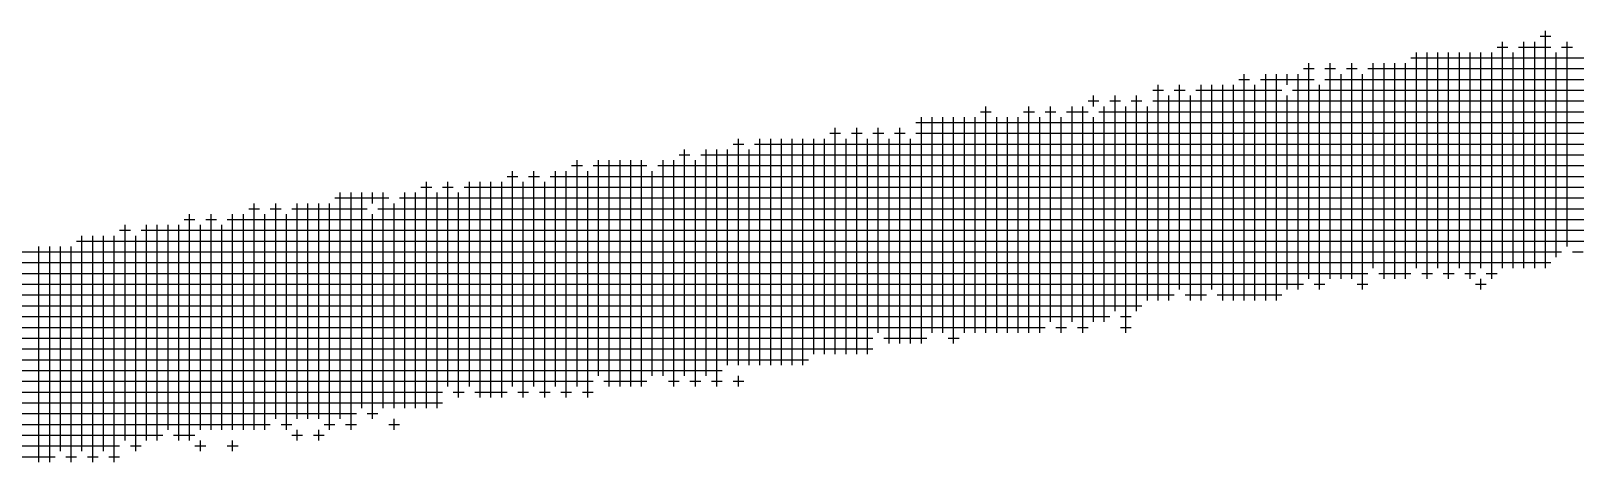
# Model space of a CAD drawing. Header units: feet. Extents: x 0 to 708085, y 0 to 237600.
# Drawn here: x 584218 to 584760, y 11140 to 11291 of the extents above; entities that cross this region are included whole.
import ezdxf

# ---------------------------------------------------------------- set-up
doc = ezdxf.new("R2010")
doc.units = ezdxf.units.FT
doc.header["$LTSCALE"] = 2200
doc.header["$MEASUREMENT"] = 0
doc.layers.add('CX-MISC', color=2, linetype='CONTINUOUS')

msp = doc.modelspace()

# ---------------------------------------------------------------- linework, layer by layer
at = {"layer": 'CX-MISC'}
for p, q in [((584748.01, 11289.19, 9817.04), (584751.79, 11289.19, 9817.04)), ((584749.9, 11207.92, 9817.04), (584749.9, 11291.08, 9817.04)), ((584704.54, 11207.92, 9817.04), (584704.54, 11283.52, 9817.04)), ((584708.32, 11204.14, 9817.04), (584708.32, 11283.52, 9817.04)), ((584712.1, 11207.92, 9817.04), (584712.1, 11283.52, 9817.04)), ((584715.88, 11204.14, 9817.04), (584715.88, 11283.52, 9817.04)), ((584719.66, 11207.92, 9817.04), (584719.66, 11283.52, 9817.04)), ((584723.44, 11204.14, 9817.04), (584723.44, 11283.52, 9817.04)), ((584727.22, 11207.92, 9817.04), (584727.22, 11283.52, 9817.04)), ((584731, 11204.14, 9817.04), (584731, 11283.52, 9817.04)), ((584732.89, 11285.41, 9817.04), (584736.67, 11285.41, 9817.04)), ((584734.78, 11207.92, 9817.04), (584734.78, 11287.3, 9817.04)), ((584738.56, 11207.92, 9817.04), (584738.56, 11283.52, 9817.04)), ((584740.45, 11285.41, 9817.04), (584751.79, 11285.41, 9817.04)), ((584742.34, 11207.92, 9817.04), (584742.34, 11287.3, 9817.04)), ((584746.12, 11207.92, 9817.04), (584746.12, 11287.3, 9817.04)), ((584753.68, 11211.7, 9817.04), (584753.68, 11283.52, 9817.04)), ((584755.57, 11285.41, 9817.04), (584759.35, 11285.41, 9817.04)), ((584757.46, 11215.48, 9817.04), (584757.46, 11287.3, 9817.04)), ((584664.85, 11277.85, 9817.04), (584668.63, 11277.85, 9817.04)), ((584666.74, 11204.14, 9817.04), (584666.74, 11279.74, 9817.04)), ((584672.41, 11277.85, 9817.04), (584676.19, 11277.85, 9817.04)), ((584674.3, 11204.14, 9817.04), (584674.3, 11279.74, 9817.04)), ((584679.97, 11277.85, 9817.04), (584683.75, 11277.85, 9817.04)), ((584681.86, 11204.14, 9817.04), (584681.86, 11279.74, 9817.04)), ((584687.53, 11277.85, 9817.04), (585269.65, 11277.85, 9817.04)), ((584689.42, 11207.92, 9817.04), (584689.42, 11279.74, 9817.04)), ((584693.2, 11204.14, 9817.04), (584693.2, 11279.74, 9817.04)), ((584696.98, 11204.14, 9817.04), (584696.98, 11279.74, 9817.04)), ((584700.76, 11204.14, 9817.04), (584700.76, 11279.74, 9817.04)), ((584702.65, 11281.63, 9817.04), (585277.21, 11281.63, 9817.04)), ((584613.82, 11196.58, 9817.04), (584613.82, 11272.18, 9817.04)), ((584621.38, 11200.36, 9817.04), (584621.38, 11272.18, 9817.04)), ((584628.94, 11196.58, 9817.04), (584628.94, 11272.18, 9817.04)), ((584632.72, 11200.36, 9817.04), (584632.72, 11272.18, 9817.04)), ((584636.5, 11196.58, 9817.04), (584636.5, 11272.18, 9817.04)), ((584640.28, 11196.58, 9817.04), (584640.28, 11272.18, 9817.04)), ((584642.17, 11274.07, 9817.04), (584645.95, 11274.07, 9817.04)), ((584644.06, 11196.58, 9817.04), (584644.06, 11275.96, 9817.04)), ((584647.84, 11196.58, 9817.04), (584647.84, 11272.18, 9817.04)), ((584649.73, 11274.07, 9817.04), (584668.63, 11274.07, 9817.04)), ((584651.62, 11196.58, 9817.04), (584651.62, 11275.96, 9817.04)), ((584655.4, 11196.58, 9817.04), (584655.4, 11275.96, 9817.04)), ((584659.18, 11272.18, 9817.04), (584659.18, 11275.96, 9817.04)), ((584662.96, 11200.36, 9817.04), (584662.96, 11275.96, 9817.04)), ((584670.52, 11200.36, 9817.04), (584670.52, 11272.18, 9817.04)), ((584672.41, 11274.07, 9817.04), (585201.61, 11274.07, 9817.04)), ((584678.08, 11204.14, 9817.04), (584678.08, 11275.96, 9817.04)), ((584685.64, 11200.36, 9817.04), (584685.64, 11275.96, 9817.04)), ((584589.25, 11266.51, 9817.04), (584593.03, 11266.51, 9817.04)), ((584591.14, 11264.62, 9817.04), (584591.14, 11268.4, 9817.04)), ((584596.81, 11266.51, 9817.04), (584600.59, 11266.51, 9817.04)), ((584598.7, 11192.8, 9817.04), (584598.7, 11268.4, 9817.04)), ((584604.37, 11266.51, 9817.04), (584608.15, 11266.51, 9817.04)), ((584606.26, 11192.8, 9817.04), (584606.26, 11268.4, 9817.04)), ((584611.93, 11270.29, 9817.04), (584615.71, 11270.29, 9817.04)), ((584611.93, 11266.51, 9817.04), (585122.23, 11266.51, 9817.04)), ((584617.6, 11196.58, 9817.04), (584617.6, 11268.4, 9817.04)), ((584619.49, 11270.29, 9817.04), (584623.27, 11270.29, 9817.04)), ((584625.16, 11196.58, 9817.04), (584625.16, 11268.4, 9817.04)), ((584627.05, 11270.29, 9817.04), (584657.29, 11270.29, 9817.04)), ((584659.18, 11200.36, 9817.04), (584659.18, 11268.4, 9817.04)), ((584661.07, 11270.29, 9817.04), (585194.05, 11270.29, 9817.04)), ((584551.45, 11262.73, 9817.04), (584555.23, 11262.73, 9817.04)), ((584553.34, 11185.24, 9817.04), (584553.34, 11264.62, 9817.04)), ((584566.57, 11262.73, 9817.04), (584570.35, 11262.73, 9817.04)), ((584568.46, 11185.24, 9817.04), (584568.46, 11264.62, 9817.04)), ((584574.13, 11262.73, 9817.04), (584577.91, 11262.73, 9817.04)), ((584576.02, 11189.02, 9817.04), (584576.02, 11264.62, 9817.04)), ((584581.69, 11262.73, 9817.04), (584589.25, 11262.73, 9817.04)), ((584583.58, 11189.02, 9817.04), (584583.58, 11264.62, 9817.04)), ((584587.36, 11185.24, 9817.04), (584587.36, 11264.62, 9817.04)), ((584593.03, 11262.73, 9817.04), (585103.33, 11262.73, 9817.04)), ((584594.92, 11189.02, 9817.04), (584594.92, 11264.62, 9817.04)), ((584602.48, 11185.24, 9817.04), (584602.48, 11264.62, 9817.04)), ((584610.04, 11196.58, 9817.04), (584610.04, 11264.62, 9817.04)), ((584500.42, 11177.68, 9817.04), (584500.42, 11257.06, 9817.04)), ((584507.98, 11177.68, 9817.04), (584507.98, 11257.06, 9817.04)), ((584515.54, 11185.24, 9817.04), (584515.54, 11257.06, 9817.04)), ((584523.1, 11181.46, 9817.04), (584523.1, 11257.06, 9817.04)), ((584528.77, 11258.95, 9817.04), (585088.21, 11258.95, 9817.04)), ((584530.66, 11181.46, 9817.04), (584530.66, 11260.84, 9817.04)), ((584534.44, 11185.24, 9817.04), (584534.44, 11260.84, 9817.04)), ((584538.22, 11185.24, 9817.04), (584538.22, 11260.84, 9817.04)), ((584542, 11181.46, 9817.04), (584542, 11260.84, 9817.04)), ((584545.78, 11185.24, 9817.04), (584545.78, 11260.84, 9817.04)), ((584549.56, 11185.24, 9817.04), (584549.56, 11260.84, 9817.04)), ((584557.12, 11185.24, 9817.04), (584557.12, 11260.84, 9817.04)), ((584560.9, 11185.24, 9817.04), (584560.9, 11260.84, 9817.04)), ((584564.68, 11185.24, 9817.04), (584564.68, 11260.84, 9817.04)), ((584572.24, 11185.24, 9817.04), (584572.24, 11260.84, 9817.04)), ((584579.8, 11185.24, 9817.04), (584579.8, 11260.84, 9817.04)), ((584591.14, 11189.02, 9817.04), (584591.14, 11260.84, 9817.04)), ((584464.51, 11251.39, 9817.04), (584468.29, 11251.39, 9817.04)), ((584466.4, 11173.9, 9817.04), (584466.4, 11253.28, 9817.04)), ((584472.07, 11251.39, 9817.04), (585057.97, 11251.39, 9817.04)), ((584473.96, 11173.9, 9817.04), (584473.96, 11253.28, 9817.04)), ((584477.74, 11173.9, 9817.04), (584477.74, 11253.28, 9817.04)), ((584481.52, 11173.9, 9817.04), (584481.52, 11253.28, 9817.04)), ((584485.3, 11173.9, 9817.04), (584485.3, 11253.28, 9817.04)), ((584489.08, 11173.9, 9817.04), (584489.08, 11253.28, 9817.04)), ((584492.86, 11177.68, 9817.04), (584492.86, 11253.28, 9817.04)), ((584496.64, 11177.68, 9817.04), (584496.64, 11253.28, 9817.04)), ((584498.53, 11255.17, 9817.04), (584502.31, 11255.17, 9817.04)), ((584504.2, 11177.68, 9817.04), (584504.2, 11253.28, 9817.04)), ((584506.09, 11255.17, 9817.04), (584509.87, 11255.17, 9817.04)), ((584511.76, 11177.68, 9817.04), (584511.76, 11253.28, 9817.04)), ((584513.65, 11255.17, 9817.04), (584517.43, 11255.17, 9817.04)), ((584519.32, 11181.46, 9817.04), (584519.32, 11253.28, 9817.04)), ((584521.21, 11255.17, 9817.04), (584524.99, 11255.17, 9817.04)), ((584526.88, 11181.46, 9817.04), (584526.88, 11253.28, 9817.04)), ((584528.77, 11255.17, 9817.04), (585073.09, 11255.17, 9817.04)), ((584409.7, 11166.34, 9817.04), (584409.7, 11245.72, 9817.04)), ((584417.26, 11170.12, 9817.04), (584417.26, 11245.72, 9817.04)), ((584421.04, 11166.34, 9817.04), (584421.04, 11245.72, 9817.04)), ((584424.82, 11166.34, 9817.04), (584424.82, 11245.72, 9817.04)), ((584428.6, 11166.34, 9817.04), (584428.6, 11245.72, 9817.04)), ((584432.38, 11166.34, 9817.04), (584432.38, 11245.72, 9817.04)), ((584439.94, 11170.12, 9817.04), (584439.94, 11245.72, 9817.04)), ((584443.72, 11166.34, 9817.04), (584443.72, 11245.72, 9817.04)), ((584445.61, 11247.61, 9817.04), (584449.39, 11247.61, 9817.04)), ((584447.5, 11170.12, 9817.04), (584447.5, 11249.5, 9817.04)), ((584451.28, 11166.34, 9817.04), (584451.28, 11245.72, 9817.04)), ((584453.17, 11247.61, 9817.04), (585012.61, 11247.61, 9817.04)), ((584455.06, 11170.12, 9817.04), (584455.06, 11249.5, 9817.04)), ((584458.84, 11166.34, 9817.04), (584458.84, 11249.5, 9817.04)), ((584462.62, 11173.9, 9817.04), (584462.62, 11249.5, 9817.04)), ((584470.18, 11173.9, 9817.04), (584470.18, 11249.5, 9817.04)), ((584385.13, 11240.05, 9817.04), (584388.91, 11240.05, 9817.04)), ((584387.02, 11166.34, 9817.04), (584387.02, 11241.94, 9817.04)), ((584392.69, 11240.05, 9817.04), (584396.47, 11240.05, 9817.04)), ((584394.58, 11166.34, 9817.04), (584394.58, 11241.94, 9817.04)), ((584400.25, 11240.05, 9817.04), (584952.13, 11240.05, 9817.04)), ((584402.14, 11166.34, 9817.04), (584402.14, 11241.94, 9817.04)), ((584405.92, 11162.56, 9817.04), (584405.92, 11241.94, 9817.04)), ((584407.81, 11243.83, 9817.04), (584411.59, 11243.83, 9817.04)), ((584413.48, 11162.56, 9817.04), (584413.48, 11241.94, 9817.04)), ((584415.37, 11243.83, 9817.04), (584434.27, 11243.83, 9817.04)), ((584436.16, 11170.12, 9817.04), (584436.16, 11241.94, 9817.04)), ((584438.05, 11243.83, 9817.04), (584978.59, 11243.83, 9817.04)), ((584326.54, 11155, 9817.04), (584326.54, 11234.38, 9817.04)), ((584330.32, 11151.22, 9817.04), (584330.32, 11234.38, 9817.04)), ((584334.1, 11158.78, 9817.04), (584334.1, 11234.38, 9817.04)), ((584337.88, 11230.6, 9817.04), (584337.88, 11234.38, 9817.04)), ((584341.66, 11158.78, 9817.04), (584341.66, 11234.38, 9817.04)), ((584349.22, 11158.78, 9817.04), (584349.22, 11234.38, 9817.04)), ((584353, 11158.78, 9817.04), (584353, 11234.38, 9817.04)), ((584354.89, 11236.27, 9817.04), (584358.67, 11236.27, 9817.04)), ((584356.78, 11158.78, 9817.04), (584356.78, 11238.16, 9817.04)), ((584360.56, 11158.78, 9817.04), (584360.56, 11234.38, 9817.04)), ((584362.45, 11236.27, 9817.04), (584366.23, 11236.27, 9817.04)), ((584364.34, 11166.34, 9817.04), (584364.34, 11238.16, 9817.04)), ((584368.12, 11162.56, 9817.04), (584368.12, 11234.38, 9817.04)), ((584370.01, 11236.27, 9817.04), (584948.35, 11236.27, 9817.04)), ((584371.9, 11166.34, 9817.04), (584371.9, 11238.16, 9817.04)), ((584375.68, 11162.56, 9817.04), (584375.68, 11238.16, 9817.04)), ((584379.46, 11162.56, 9817.04), (584379.46, 11238.16, 9817.04)), ((584383.24, 11162.56, 9817.04), (584383.24, 11238.16, 9817.04)), ((584390.8, 11162.56, 9817.04), (584390.8, 11238.16, 9817.04)), ((584398.36, 11162.56, 9817.04), (584398.36, 11238.16, 9817.04)), ((584294.41, 11228.71, 9817.04), (584298.19, 11228.71, 9817.04)), ((584296.3, 11151.22, 9817.04), (584296.3, 11230.6, 9817.04)), ((584301.97, 11228.71, 9817.04), (584305.75, 11228.71, 9817.04)), ((584303.86, 11155, 9817.04), (584303.86, 11230.6, 9817.04)), ((584309.53, 11228.71, 9817.04), (584335.99, 11228.71, 9817.04)), ((584311.42, 11155, 9817.04), (584311.42, 11230.6, 9817.04)), ((584315.2, 11155, 9817.04), (584315.2, 11230.6, 9817.04)), ((584318.98, 11155, 9817.04), (584318.98, 11230.6, 9817.04)), ((584322.76, 11151.22, 9817.04), (584322.76, 11230.6, 9817.04)), ((584324.65, 11232.49, 9817.04), (584343.55, 11232.49, 9817.04)), ((584339.77, 11228.71, 9817.04), (584876.53, 11228.71, 9817.04)), ((584345.44, 11158.78, 9817.04), (584345.44, 11230.6, 9817.04)), ((584347.33, 11232.49, 9817.04), (584899.21, 11232.49, 9817.04)), ((584250.94, 11147.44, 9817.04), (584250.94, 11223.04, 9817.04)), ((584258.5, 11147.44, 9817.04), (584258.5, 11223.04, 9817.04)), ((584262.28, 11147.44, 9817.04), (584262.28, 11223.04, 9817.04)), ((584266.06, 11151.22, 9817.04), (584266.06, 11223.04, 9817.04)), ((584269.84, 11147.44, 9817.04), (584269.84, 11223.04, 9817.04)), ((584271.73, 11224.93, 9817.04), (584275.51, 11224.93, 9817.04)), ((584273.62, 11147.44, 9817.04), (584273.62, 11226.82, 9817.04)), ((584277.4, 11151.22, 9817.04), (584277.4, 11223.04, 9817.04)), ((584279.29, 11224.93, 9817.04), (584283.07, 11224.93, 9817.04)), ((584281.18, 11151.22, 9817.04), (584281.18, 11226.82, 9817.04)), ((584284.96, 11151.22, 9817.04), (584284.96, 11223.04, 9817.04)), ((584286.85, 11224.93, 9817.04), (584861.41, 11224.93, 9817.04)), ((584288.74, 11151.22, 9817.04), (584288.74, 11226.82, 9817.04)), ((584292.52, 11151.22, 9817.04), (584292.52, 11226.82, 9817.04)), ((584300.08, 11151.22, 9817.04), (584300.08, 11226.82, 9817.04)), ((584307.64, 11151.22, 9817.04), (584307.64, 11226.82, 9817.04)), ((584337.88, 11155, 9817.04), (584337.88, 11226.82, 9817.04)), ((584235.82, 11143.66, 9817.04), (584235.82, 11219.26, 9817.04)), ((584239.6, 11139.88, 9817.04), (584239.6, 11219.26, 9817.04)), ((584243.38, 11143.66, 9817.04), (584243.38, 11219.26, 9817.04)), ((584247.16, 11139.88, 9817.04), (584247.16, 11219.26, 9817.04)), ((584249.05, 11221.15, 9817.04), (584252.83, 11221.15, 9817.04)), ((584254.72, 11143.66, 9817.04), (584254.72, 11219.26, 9817.04)), ((584256.61, 11221.15, 9817.04), (584827.39, 11221.15, 9817.04)), ((584203.69, 11213.59, 9817.04), (584755.57, 11213.59, 9817.04)), ((584220.7, 11139.88, 9817.04), (584220.7, 11215.48, 9817.04)), ((584224.48, 11139.88, 9817.04), (584224.48, 11215.48, 9817.04)), ((584228.26, 11143.66, 9817.04), (584228.26, 11215.48, 9817.04)), ((584232.04, 11139.88, 9817.04), (584232.04, 11215.48, 9817.04)), ((584233.93, 11217.37, 9817.04), (584770.69, 11217.37, 9817.04)), ((584759.35, 11213.59, 9817.04), (584763.13, 11213.59, 9817.04)), ((584188.57, 11209.81, 9817.04), (584751.79, 11209.81, 9817.04)), ((584101.63, 11202.25, 9817.04), (584664.85, 11202.25, 9817.04)), ((584173.45, 11206.03, 9817.04), (584687.53, 11206.03, 9817.04)), ((584668.63, 11202.25, 9817.04), (584672.41, 11202.25, 9817.04)), ((584683.75, 11202.25, 9817.04), (584687.53, 11202.25, 9817.04)), ((584691.31, 11206.03, 9817.04), (584702.65, 11206.03, 9817.04)), ((584706.43, 11206.03, 9817.04), (584710.21, 11206.03, 9817.04)), ((584713.99, 11206.03, 9817.04), (584717.77, 11206.03, 9817.04)), ((584721.55, 11206.03, 9817.04), (584725.33, 11206.03, 9817.04)), ((584725.33, 11202.25, 9817.04), (584729.11, 11202.25, 9817.04)), ((584727.22, 11200.36, 9817.04), (584727.22, 11204.14, 9817.04)), ((584729.11, 11206.03, 9817.04), (584732.89, 11206.03, 9817.04)), ((584090.29, 11198.47, 9817.04), (584619.49, 11198.47, 9817.04)), ((584623.27, 11198.47, 9817.04), (584630.83, 11198.47, 9817.04)), ((584634.61, 11198.47, 9817.04), (584657.29, 11198.47, 9817.04)), ((583999.57, 11190.91, 9817.04), (584596.81, 11190.91, 9817.04)), ((584037.37, 11194.69, 9817.04), (584608.15, 11194.69, 9817.04)), ((584600.59, 11190.91, 9817.04), (584604.37, 11190.91, 9817.04)), ((583957.99, 11187.13, 9817.04), (584574.13, 11187.13, 9817.04)), ((584577.91, 11187.13, 9817.04), (584581.69, 11187.13, 9817.04)), ((584585.47, 11187.13, 9817.04), (584589.25, 11187.13, 9817.04)), ((584600.59, 11187.13, 9817.04), (584604.37, 11187.13, 9817.04)), ((583855.93, 11179.57, 9817.04), (584513.65, 11179.57, 9817.04)), ((583905.07, 11183.35, 9817.04), (584513.65, 11183.35, 9817.04)), ((584517.43, 11183.35, 9817.04), (584532.55, 11183.35, 9817.04)), ((584540.11, 11183.35, 9817.04), (584543.89, 11183.35, 9817.04)), ((583837.03, 11175.79, 9817.04), (584490.97, 11175.79, 9817.04)), ((583803.01, 11172.01, 9817.04), (584460.73, 11172.01, 9817.04)), ((584466.4, 11166.34, 9817.04), (584466.4, 11170.12, 9817.04)), ((583757.65, 11164.45, 9817.04), (584362.45, 11164.45, 9817.04)), ((583780.33, 11168.23, 9817.04), (584415.37, 11168.23, 9817.04)), ((584366.23, 11164.45, 9817.04), (584370.01, 11164.45, 9817.04)), ((584373.79, 11164.45, 9817.04), (584385.13, 11164.45, 9817.04)), ((584388.91, 11164.45, 9817.04), (584392.69, 11164.45, 9817.04)), ((584396.47, 11164.45, 9817.04), (584400.25, 11164.45, 9817.04)), ((584404.03, 11164.45, 9817.04), (584407.81, 11164.45, 9817.04)), ((584411.59, 11164.45, 9817.04), (584415.37, 11164.45, 9817.04)), ((584419.15, 11168.23, 9817.04), (584434.27, 11168.23, 9817.04)), ((584441.83, 11168.23, 9817.04), (584445.61, 11168.23, 9817.04)), ((584449.39, 11168.23, 9817.04), (584453.17, 11168.23, 9817.04)), ((584456.95, 11168.23, 9817.04), (584460.73, 11168.23, 9817.04)), ((584464.51, 11168.23, 9817.04), (584468.29, 11168.23, 9817.04)), ((583734.97, 11160.67, 9817.04), (584362.45, 11160.67, 9817.04)), ((583682.05, 11153.11, 9817.04), (584301.97, 11153.11, 9817.04)), ((583750.09, 11156.89, 9817.04), (584332.21, 11156.89, 9817.04)), ((584305.75, 11153.11, 9817.04), (584309.53, 11153.11, 9817.04)), ((584320.87, 11153.11, 9817.04), (584324.65, 11153.11, 9817.04)), ((584328.43, 11153.11, 9817.04), (584332.21, 11153.11, 9817.04)), ((584335.99, 11156.89, 9817.04), (584339.77, 11156.89, 9817.04)), ((584343.55, 11153.11, 9817.04), (584347.33, 11153.11, 9817.04)), ((584345.44, 11151.22, 9817.04), (584345.44, 11155, 9817.04)), ((583666.93, 11149.33, 9817.04), (584264.17, 11149.33, 9817.04)), ((584267.95, 11149.33, 9817.04), (584275.51, 11149.33, 9817.04)), ((584277.4, 11143.66, 9817.04), (584277.4, 11147.44, 9817.04)), ((584288.74, 11143.66, 9817.04), (584288.74, 11147.44, 9817.04)), ((584309.53, 11149.33, 9817.04), (584313.31, 11149.33, 9817.04)), ((584311.42, 11147.44, 9817.04), (584311.42, 11151.22, 9817.04)), ((584317.09, 11149.33, 9817.04), (584320.87, 11149.33, 9817.04)), ((584318.98, 11147.44, 9817.04), (584318.98, 11151.22, 9817.04)), ((583587.55, 11141.77, 9817.04), (584226.37, 11141.77, 9817.04)), ((583636.69, 11145.55, 9817.04), (584249.05, 11145.55, 9817.04)), ((584230.15, 11141.77, 9817.04), (584233.93, 11141.77, 9817.04)), ((584237.71, 11141.77, 9817.04), (584241.49, 11141.77, 9817.04)), ((584245.27, 11141.77, 9817.04), (584249.05, 11141.77, 9817.04)), ((584252.83, 11145.55, 9817.04), (584256.61, 11145.55, 9817.04)), ((584275.51, 11145.55, 9817.04), (584279.29, 11145.55, 9817.04)), ((584286.85, 11145.55, 9817.04), (584290.63, 11145.55, 9817.04))]:
    msp.add_line(p, q, dxfattribs=at)

doc.saveas('drawing.dxf')
